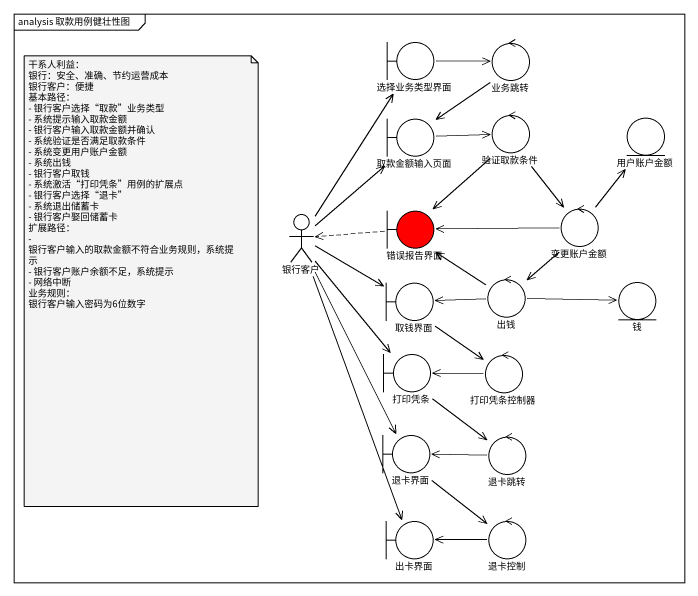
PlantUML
@startuml
mainframe analysis 取款用例健壮性图
boundary 选择业务类型界面
control 业务跳转
boundary 取款金额输入页面
control 验证取款条件
entity 用户账户金额
actor 银行客户
boundary 错误报告界面 #FF0000
control 变更账户金额
control 出钱
boundary 取钱界面
entity 钱
boundary 打印凭条
control 打印凭条控制器
boundary 退卡界面
control 退卡跳转
boundary 出卡界面
control 退卡控制
选择业务类型界面 -right-> 业务跳转
业务跳转 --> 取款金额输入页面
取款金额输入页面 -right-> 验证取款条件
验证取款条件 --> 错误报告界面
验证取款条件 --> 变更账户金额
银行客户 -up-> 选择业务类型界面
银行客户 -up-> 取款金额输入页面
银行客户 -right-> 取钱界面
银行客户 --> 打印凭条
银行客户 --> 退卡界面
银行客户 --> 出卡界面
错误报告界面 .left.> 银行客户
变更账户金额 -up-> 用户账户金额
变更账户金额 -left-> 错误报告界面
变更账户金额 --> 出钱
出钱 -up-> 错误报告界面
出钱 -left-> 取钱界面
出钱 -right-> 钱
取钱界面 --> 打印凭条控制器
打印凭条 --> 退卡跳转
打印凭条控制器 -left-> 打印凭条
退卡界面 --> 退卡控制
退卡跳转 -left-> 退卡界面
退卡控制 -left-> 出卡界面
note as N1
  干系人利益：
  银行：安全、准确、节约运营成本
  银行客户：便捷
  基本路径：
  - 银行客户选择“取款”业务类型
  - 系统提示输入取款金额
  - 银行客户输入取款金额并确认
  - 系统验证是否满足取款条件
  - 系统变更用户账户金额
  - 系统出钱
  - 银行客户取钱
  - 系统激活“打印凭条”用例的扩展点
  - 银行客户选择“退卡”
  - 系统退出储蓄卡
  - 银行客户娶回储蓄卡
  扩展路径：
  - 银行客户输入的取款金额不符合业务规则，系统提示
  - 银行客户账户余额不足，系统提示
  - 网络中断
  业务规则：
  银行客户输入密码为6位数字
end note
@enduml
